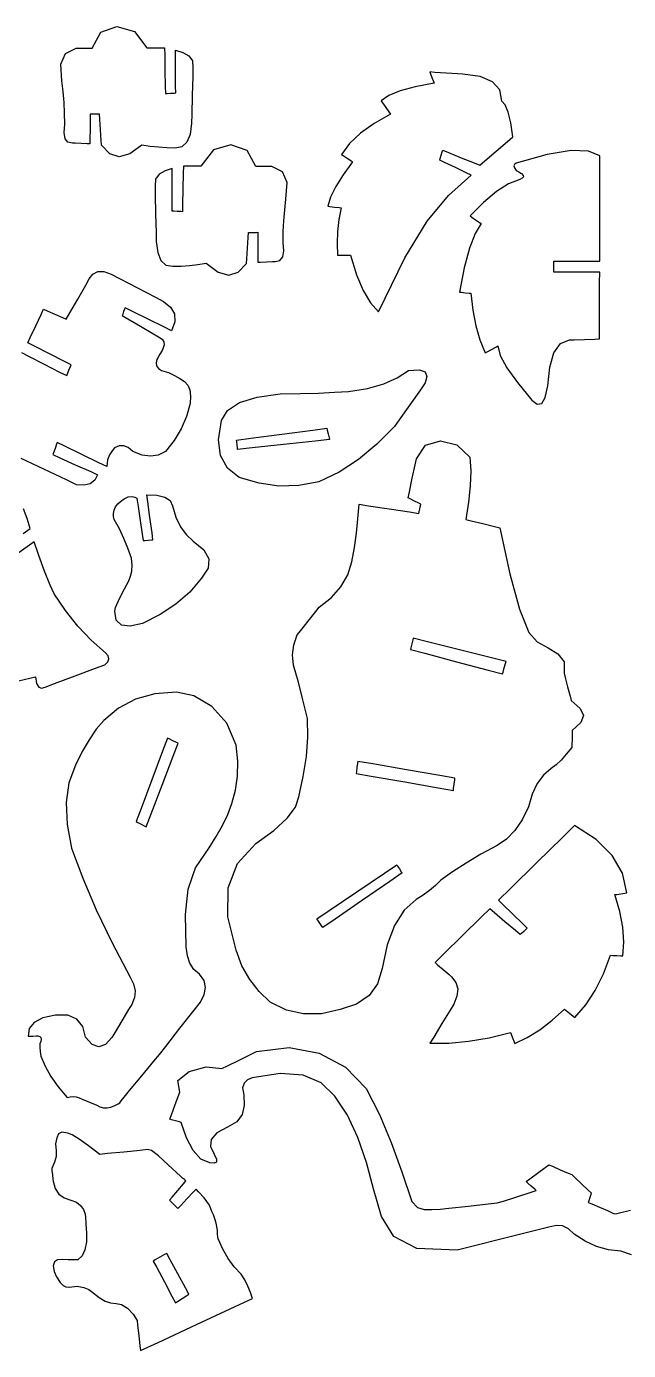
# Model space of a CAD drawing. Extents: x -39.6 to 28.9, y -18.4 to 19.8.
# Drawn here: x -18.67 to -1.37, y -18.37 to 19.67 of the extents above; entities that cross this region are included whole.
import ezdxf

# ---------------------------------------------------------------- set-up
doc = ezdxf.new("R2010")
doc.units = 0
doc.header["$MEASUREMENT"] = 0
doc.layers.get('0').update_dxf_attribs({"linetype": 'CONTINUOUS'})

msp = doc.modelspace()

# ---------------------------------------------------------------- linework, layer by layer
for p, q in [((-16.782, 19.051), (-16.534, 19.508)), ((-16.534, 19.508), (-16.067, 19.672)), ((-16.067, 19.672), (-15.564, 19.527)), ((-15.564, 19.527), (-15.207, 19.055)), ((-17.546, 18.899), (-17.243, 19.05)), ((-17.243, 19.05), (-16.782, 19.051)), ((-15.207, 19.055), (-15.128, 19.055)), ((-15.128, 19.055), (-14.953, 19.056)), ((-14.953, 19.056), (-14.779, 19.056)), ((-14.779, 19.056), (-14.7, 19.056)), ((-14.7, 19.056), (-14.696, 18.852)), ((-17.684, 18.589), (-17.546, 18.899)), ((-14.696, 18.852), (-14.687, 18.403)), ((-14.382, 18.801), (-14.382, 18.993)), ((-14.382, 18.993), (-14.173, 18.922)), ((-14.381, 18.378), (-14.382, 18.801)), ((-14.173, 18.922), (-14.005, 18.826)), ((-14.005, 18.826), (-13.901, 18.687)), ((-13.901, 18.687), (-13.887, 18.487)), ((-17.649, 18.113), (-17.684, 18.589)), ((-14.687, 18.403), (-14.678, 17.954)), ((-14.381, 17.955), (-14.381, 18.378)), ((-13.887, 18.487), (-13.892, 18.238)), ((-6.934, 18.355), (-7.083, 18.365)), ((-7.083, 18.365), (-7.062, 18.315)), ((-7.062, 18.315), (-7.017, 18.203)), ((-6.608, 18.333), (-6.934, 18.355)), ((-6.281, 18.31), (-6.608, 18.333)), ((-6.132, 18.3), (-6.281, 18.31)), ((-5.629, 18.231), (-6.132, 18.3)), ((-17.612, 17.802), (-17.649, 18.113)), ((-14.678, 17.954), (-14.674, 17.749)), ((-14.38, 17.763), (-14.381, 17.955)), ((-13.892, 18.238), (-13.904, 17.689)), ((-7.496, 17.94), (-7.933, 17.823)), ((-6.952, 18.041), (-7.496, 17.94)), ((-7.017, 18.203), (-6.972, 18.092)), ((-6.972, 18.092), (-6.952, 18.041)), ((-5.276, 18.086), (-5.629, 18.231)), ((-5.07, 17.856), (-5.276, 18.086)), ((-17.586, 17.49), (-17.612, 17.802)), ((-14.674, 17.749), (-14.628, 17.751)), ((-14.628, 17.751), (-14.527, 17.756)), ((-14.527, 17.756), (-14.426, 17.761)), ((-14.426, 17.761), (-14.38, 17.763)), ((-13.904, 17.689), (-13.916, 17.14)), ((-8.261, 17.69), (-8.476, 17.54)), ((-8.476, 17.54), (-8.435, 17.48)), ((-7.933, 17.823), (-8.261, 17.69)), ((-5.011, 17.528), (-5.07, 17.856)), ((-4.913, 17.417), (-5.011, 17.528)), ((-17.571, 17.178), (-17.586, 17.49)), ((-17.566, 16.867), (-17.571, 17.178)), ((-16.839, 17.157), (-16.84, 17.023)), ((-16.797, 17.157), (-16.839, 17.157)), ((-16.704, 17.155), (-16.797, 17.157)), ((-16.611, 17.153), (-16.704, 17.155)), ((-16.568, 17.152), (-16.611, 17.153)), ((-16.56, 17.012), (-16.568, 17.152)), ((-13.916, 17.14), (-13.922, 16.891)), ((-8.211, 17.157), (-8.68, 16.889)), ((-8.435, 17.48), (-8.343, 17.349)), ((-8.343, 17.349), (-8.252, 17.217)), ((-8.252, 17.217), (-8.211, 17.157)), ((-4.828, 17.208), (-4.913, 17.417)), ((-4.755, 16.901), (-4.828, 17.208)), ((-17.586, 16.622), (-17.566, 16.867)), ((-16.84, 17.023), (-16.841, 16.727)), ((-16.54, 16.705), (-16.56, 17.012)), ((-13.922, 16.891), (-13.964, 16.573)), ((-8.68, 16.889), (-9.072, 16.606)), ((-4.695, 16.498), (-4.755, 16.901)), ((-17.555, 16.449), (-17.586, 16.622)), ((-17.475, 16.348), (-17.555, 16.449)), ((-16.841, 16.727), (-16.842, 16.431)), ((-16.842, 16.431), (-16.842, 16.297)), ((-16.521, 16.397), (-16.54, 16.705)), ((-16.512, 16.258), (-16.521, 16.397)), ((-13.964, 16.573), (-14.057, 16.349)), ((-9.072, 16.606), (-9.385, 16.309)), ((-5.17, 16.091), (-4.844, 16.371)), ((-4.844, 16.371), (-4.695, 16.498)), ((-17.343, 16.319), (-17.475, 16.348)), ((-17.265, 16.316), (-17.343, 16.319)), ((-17.093, 16.308), (-17.265, 16.316)), ((-16.92, 16.3), (-17.093, 16.308)), ((-16.842, 16.297), (-16.92, 16.3)), ((-16.276, 16.011), (-16.512, 16.258)), ((-16.004, 15.93), (-16.276, 16.011)), ((-15.696, 16.015), (-16.004, 15.93)), ((-15.352, 16.266), (-15.696, 16.015)), ((-15.112, 16.229), (-15.352, 16.266)), ((-14.873, 16.202), (-15.112, 16.229)), ((-14.634, 16.186), (-14.873, 16.202)), ((-14.394, 16.181), (-14.634, 16.186)), ((-14.201, 16.218), (-14.394, 16.181)), ((-14.057, 16.349), (-14.201, 16.218)), ((-13.296, 16.129), (-13.653, 15.657)), ((-12.792, 16.274), (-13.296, 16.129)), ((-12.325, 16.11), (-12.792, 16.274)), ((-12.078, 15.652), (-12.325, 16.11)), ((-9.385, 16.309), (-9.617, 15.997)), ((-9.617, 15.997), (-9.567, 15.965)), ((-6.781, 15.879), (-6.751, 15.977)), ((-6.751, 15.977), (-6.721, 16.075)), ((-6.721, 16.075), (-6.707, 16.119)), ((-6.707, 16.119), (-6.541, 16.051)), ((-6.541, 16.051), (-6.176, 15.901)), ((-5.496, 15.811), (-5.17, 16.091)), ((-3.708, 15.995), (-4.594, 15.747)), ((-3.018, 16.109), (-3.708, 15.995)), ((-2.518, 16.093), (-3.018, 16.109)), ((-2.197, 15.954), (-2.518, 16.093)), ((-14.16, 15.658), (-14.164, 15.454)), ((-14.081, 15.658), (-14.16, 15.658)), ((-13.906, 15.657), (-14.081, 15.658)), ((-13.732, 15.657), (-13.906, 15.657)), ((-13.653, 15.657), (-13.732, 15.657)), ((-11.617, 15.652), (-12.078, 15.652)), ((-11.314, 15.501), (-11.617, 15.652)), ((-9.299, 15.788), (-9.573, 15.411)), ((-9.567, 15.965), (-9.458, 15.893)), ((-9.458, 15.893), (-9.348, 15.821)), ((-9.348, 15.821), (-9.299, 15.788)), ((-6.795, 15.835), (-6.781, 15.879)), ((-6.654, 15.767), (-6.795, 15.835)), ((-6.344, 15.619), (-6.654, 15.767)), ((-6.033, 15.47), (-6.344, 15.619)), ((-6.176, 15.901), (-5.81, 15.752)), ((-5.81, 15.752), (-5.644, 15.684)), ((-5.644, 15.684), (-5.496, 15.811)), ((-4.645, 15.712), (-4.663, 15.666)), ((-4.663, 15.666), (-4.648, 15.609)), ((-4.648, 15.609), (-4.602, 15.539)), ((-4.594, 15.747), (-4.645, 15.712)), ((-2.198, 15.482), (-2.197, 15.954)), ((-14.959, 15.288), (-14.973, 15.089)), ((-14.855, 15.427), (-14.959, 15.288)), ((-14.686, 15.523), (-14.855, 15.427)), ((-14.478, 15.594), (-14.686, 15.523)), ((-14.479, 14.98), (-14.478, 15.402)), ((-14.478, 15.402), (-14.478, 15.594)), ((-14.164, 15.454), (-14.173, 15.004)), ((-11.176, 15.191), (-11.314, 15.501)), ((-9.573, 15.411), (-9.783, 15.071)), ((-6.542, 14.812), (-5.892, 15.403)), ((-5.892, 15.403), (-6.033, 15.47)), ((-4.495, 15.275), (-4.819, 15.155)), ((-4.602, 15.539), (-4.577, 15.525)), ((-4.577, 15.525), (-4.523, 15.492)), ((-4.523, 15.492), (-4.469, 15.459)), ((-4.423, 15.31), (-4.495, 15.275)), ((-4.469, 15.459), (-4.445, 15.444)), ((-4.445, 15.444), (-4.398, 15.395)), ((-4.391, 15.35), (-4.423, 15.31)), ((-4.398, 15.395), (-4.391, 15.35)), ((-2.199, 14.442), (-2.198, 15.482)), ((-14.973, 15.089), (-14.968, 14.839)), ((-14.968, 14.839), (-14.956, 14.29)), ((-14.479, 14.557), (-14.479, 14.98)), ((-14.173, 15.004), (-14.182, 14.555)), ((-11.211, 14.715), (-11.176, 15.191)), ((-9.783, 15.071), (-9.928, 14.77)), ((-5.168, 14.932), (-5.537, 14.62)), ((-4.819, 15.155), (-5.168, 14.932)), ((-14.479, 14.365), (-14.479, 14.557)), ((-14.182, 14.555), (-14.186, 14.351)), ((-11.248, 14.403), (-11.211, 14.715)), ((-9.928, 14.77), (-10.008, 14.506)), ((-10.008, 14.506), (-9.948, 14.5)), ((-9.948, 14.5), (-9.816, 14.486)), ((-9.816, 14.486), (-9.684, 14.473)), ((-9.624, 14.466), (-9.69, 14.125)), ((-9.684, 14.473), (-9.624, 14.466)), ((-7.153, 14.078), (-6.542, 14.812)), ((-5.537, 14.62), (-5.924, 14.231)), ((-14.956, 14.29), (-14.944, 13.742)), ((-14.434, 14.363), (-14.479, 14.365)), ((-14.333, 14.358), (-14.434, 14.363)), ((-14.232, 14.353), (-14.333, 14.358)), ((-14.186, 14.351), (-14.232, 14.353)), ((-11.289, 13.78), (-11.274, 14.092)), ((-11.274, 14.092), (-11.248, 14.403)), ((-9.69, 14.125), (-9.73, 13.784)), ((-7.8, 13.025), (-7.153, 14.078)), ((-5.924, 14.231), (-5.874, 14.196)), ((-5.874, 14.196), (-5.764, 14.119)), ((-5.764, 14.119), (-5.653, 14.043)), ((-2.2, 13.401), (-2.199, 14.442)), ((-14.944, 13.742), (-14.938, 13.492)), ((-12.3, 13.614), (-12.291, 13.753)), ((-12.291, 13.753), (-12.249, 13.754)), ((-12.249, 13.754), (-12.156, 13.756)), ((-12.156, 13.756), (-12.063, 13.758)), ((-12.063, 13.758), (-12.02, 13.759)), ((-12.02, 13.759), (-12.02, 13.624)), ((-11.293, 13.468), (-11.289, 13.78)), ((-9.73, 13.784), (-9.744, 13.442)), ((-5.778, 13.729), (-5.94, 13.302)), ((-5.603, 14.008), (-5.778, 13.729)), ((-5.653, 14.043), (-5.603, 14.008)), ((-14.938, 13.492), (-14.895, 13.175)), ((-12.32, 13.306), (-12.3, 13.614)), ((-12.02, 13.624), (-12.019, 13.329)), ((-12.019, 13.329), (-12.018, 13.033)), ((-11.274, 13.223), (-11.293, 13.468)), ((-9.744, 13.442), (-9.735, 13.101)), ((-2.2, 12.929), (-2.2, 13.401)), ((-14.895, 13.175), (-14.802, 12.95)), ((-14.802, 12.95), (-14.659, 12.82)), ((-12.348, 12.859), (-12.339, 12.999)), ((-12.339, 12.999), (-12.32, 13.306)), ((-12.018, 13.033), (-12.018, 12.898)), ((-11.517, 12.921), (-11.385, 12.949)), ((-11.385, 12.949), (-11.304, 13.05)), ((-11.304, 13.05), (-11.274, 13.223)), ((-9.735, 13.101), (-9.675, 13.101)), ((-9.675, 13.101), (-9.544, 13.101)), ((-9.544, 13.101), (-9.414, 13.101)), ((-9.414, 13.101), (-9.354, 13.1)), ((-9.354, 13.1), (-9.182, 12.542)), ((-8.558, 11.477), (-7.8, 13.025)), ((-5.94, 13.302), (-6.091, 12.737)), ((-16.861, 12.42), (-16.758, 12.559)), ((-16.758, 12.559), (-16.619, 12.629)), ((-16.619, 12.629), (-16.444, 12.629)), ((-16.444, 12.629), (-16.232, 12.561)), ((-16.232, 12.561), (-15.997, 12.437)), ((-14.659, 12.82), (-14.465, 12.783)), ((-14.465, 12.783), (-14.226, 12.788)), ((-14.226, 12.788), (-13.987, 12.804)), ((-13.987, 12.804), (-13.747, 12.83)), ((-13.747, 12.83), (-13.508, 12.868)), ((-13.508, 12.868), (-13.164, 12.617)), ((-13.164, 12.617), (-12.856, 12.532)), ((-12.856, 12.532), (-12.584, 12.613)), ((-12.584, 12.613), (-12.348, 12.859)), ((-12.018, 12.898), (-11.939, 12.902)), ((-11.939, 12.902), (-11.767, 12.909)), ((-11.767, 12.909), (-11.595, 12.917)), ((-11.595, 12.917), (-11.517, 12.921)), ((-6.091, 12.737), (-6.231, 12.043)), ((-3.513, 12.882), (-3.513, 12.932)), ((-3.513, 12.932), (-3.308, 12.932)), ((-3.512, 12.771), (-3.513, 12.882)), ((-3.512, 12.661), (-3.512, 12.771)), ((-3.512, 12.611), (-3.512, 12.661)), ((-3.307, 12.611), (-3.512, 12.611)), ((-3.308, 12.932), (-2.856, 12.93)), ((-2.856, 12.611), (-3.307, 12.611)), ((-2.856, 12.93), (-2.405, 12.929)), ((-2.405, 12.611), (-2.856, 12.611)), ((-2.405, 12.929), (-2.2, 12.929)), ((-2.2, 12.611), (-2.405, 12.611)), ((-2.201, 12.311), (-2.2, 12.611)), ((-17.193, 11.841), (-16.964, 12.239)), ((-16.964, 12.239), (-16.861, 12.42)), ((-15.997, 12.437), (-15.48, 12.165)), ((-9.182, 12.542), (-8.992, 12.087)), ((-2.201, 11.653), (-2.201, 12.311)), ((-17.422, 11.444), (-17.193, 11.841)), ((-15.48, 12.165), (-14.963, 11.893)), ((-14.963, 11.893), (-14.728, 11.769)), ((-8.992, 12.087), (-8.783, 11.733)), ((-6.231, 12.043), (-6.179, 12.037)), ((-6.179, 12.037), (-6.065, 12.025)), ((-6.065, 12.025), (-5.951, 12.012)), ((-5.951, 12.012), (-5.899, 12.007)), ((-5.899, 12.007), (-5.847, 11.522)), ((-18.244, 11.397), (-18.173, 11.547)), ((-18.173, 11.547), (-18.072, 11.503)), ((-18.072, 11.503), (-17.849, 11.405)), ((-17.526, 11.263), (-17.422, 11.444)), ((-15.875, 11.48), (-15.903, 11.404)), ((-15.847, 11.556), (-15.875, 11.48)), ((-15.834, 11.59), (-15.847, 11.556)), ((-15.625, 11.487), (-15.834, 11.59)), ((-15.166, 11.261), (-15.625, 11.487)), ((-14.728, 11.769), (-14.527, 11.608)), ((-14.527, 11.608), (-14.416, 11.416)), ((-14.416, 11.416), (-14.403, 11.192)), ((-8.783, 11.733), (-8.558, 11.477)), ((-5.847, 11.522), (-5.76, 11.077)), ((-2.202, 10.994), (-2.201, 11.653)), ((-18.558, 10.738), (-18.401, 11.068)), ((-18.401, 11.068), (-18.244, 11.397)), ((-17.849, 11.405), (-17.627, 11.308)), ((-17.627, 11.308), (-17.526, 11.263)), ((-15.903, 11.404), (-15.916, 11.37)), ((-15.916, 11.37), (-15.753, 11.274)), ((-15.753, 11.274), (-15.395, 11.062)), ((-15.395, 11.062), (-15.037, 10.85)), ((-14.706, 11.034), (-15.166, 11.261)), ((-14.498, 10.931), (-14.706, 11.034)), ((-14.403, 11.192), (-14.498, 10.931)), ((-5.76, 11.077), (-5.64, 10.669)), ((-18.629, 10.588), (-18.558, 10.738)), ((-15.037, 10.85), (-14.874, 10.754)), ((-14.874, 10.754), (-14.773, 10.693)), ((-14.773, 10.693), (-14.717, 10.616)), ((-5.64, 10.669), (-5.492, 10.294)), ((-3.328, 10.562), (-3.063, 10.667)), ((-3.063, 10.667), (-2.929, 10.671)), ((-2.929, 10.671), (-2.633, 10.681)), ((-2.633, 10.681), (-2.337, 10.691)), ((-2.337, 10.691), (-2.202, 10.695)), ((-2.202, 10.695), (-2.202, 10.994)), ((-18.81, 10.307), (-18.607, 10.203)), ((-18.435, 10.488), (-18.629, 10.588)), ((-18.006, 10.268), (-18.435, 10.488)), ((-14.772, 10.363), (-14.833, 10.257)), ((-14.745, 10.411), (-14.772, 10.363)), ((-14.708, 10.522), (-14.745, 10.411)), ((-14.717, 10.616), (-14.708, 10.522)), ((-5.492, 10.294), (-5.435, 10.325)), ((-5.435, 10.325), (-5.31, 10.394)), ((-5.31, 10.394), (-5.185, 10.463)), ((-5.185, 10.463), (-5.128, 10.494)), ((-5.128, 10.494), (-5.058, 10.222)), ((-3.631, 9.885), (-3.514, 10.295)), ((-3.514, 10.295), (-3.328, 10.562)), ((-18.607, 10.203), (-18.16, 9.975)), ((-18.16, 9.975), (-17.714, 9.746)), ((-17.578, 10.048), (-18.006, 10.268)), ((-17.383, 9.948), (-17.578, 10.048)), ((-17.447, 9.795), (-17.403, 9.9)), ((-17.403, 9.9), (-17.383, 9.948)), ((-14.921, 10.102), (-14.942, 10.005)), ((-14.942, 10.005), (-14.927, 9.921)), ((-14.927, 9.921), (-14.875, 9.85)), ((-14.894, 10.15), (-14.921, 10.102)), ((-14.833, 10.257), (-14.894, 10.15)), ((-5.058, 10.222), (-4.866, 9.869)), ((-17.714, 9.746), (-17.511, 9.643)), ((-17.511, 9.643), (-17.491, 9.69)), ((-17.491, 9.69), (-17.447, 9.795)), ((-14.875, 9.85), (-14.787, 9.793)), ((-14.787, 9.793), (-14.583, 9.73)), ((-14.583, 9.73), (-14.412, 9.648)), ((-14.412, 9.648), (-14.265, 9.559)), ((-14.265, 9.559), (-14.129, 9.477)), ((-8.403, 9.404), (-8.014, 9.578)), ((-8.014, 9.578), (-7.696, 9.792)), ((-7.696, 9.792), (-7.386, 9.811)), ((-7.386, 9.811), (-7.217, 9.749)), ((-7.217, 9.749), (-7.167, 9.618)), ((-7.167, 9.618), (-7.213, 9.432)), ((-4.866, 9.869), (-4.56, 9.441)), ((-3.689, 9.351), (-3.631, 9.885)), ((-14.129, 9.477), (-14.034, 9.371)), ((-14.034, 9.371), (-13.974, 9.23)), ((-13.974, 9.23), (-13.951, 9.052)), ((-10.799, 9.128), (-10.28, 9.141)), ((-10.28, 9.141), (-9.819, 9.162)), ((-9.819, 9.162), (-9.413, 9.189)), ((-9.413, 9.189), (-8.869, 9.274)), ((-8.869, 9.274), (-8.403, 9.404)), ((-7.351, 9.236), (-7.655, 8.805)), ((-7.213, 9.432), (-7.351, 9.236)), ((-4.56, 9.441), (-4.144, 8.94)), ((-3.763, 9.01), (-3.689, 9.351)), ((-13.964, 8.837), (-14.067, 8.468)), ((-13.951, 9.052), (-13.964, 8.837)), ((-12.888, 8.642), (-12.546, 8.867)), ((-12.546, 8.867), (-12.043, 9.027)), ((-12.043, 9.027), (-11.378, 9.122)), ((-11.378, 9.122), (-10.799, 9.128)), ((-7.655, 8.805), (-7.959, 8.374)), ((-4.144, 8.94), (-3.993, 8.819)), ((-3.993, 8.819), (-3.866, 8.837)), ((-3.866, 8.837), (-3.763, 9.01)), ((-14.067, 8.468), (-14.222, 8.116)), ((-13.068, 8.352), (-12.888, 8.642)), ((-7.959, 8.374), (-8.097, 8.179)), ((-14.222, 8.116), (-14.426, 7.781)), ((-13.154, 7.8), (-13.068, 8.352)), ((-11.334, 7.96), (-10.444, 8.076)), ((-10.444, 8.076), (-10.04, 8.129)), ((-10.04, 8.129), (-10.027, 8.078)), ((-10.027, 8.078), (-10, 7.967)), ((-8.097, 8.179), (-8.597, 7.67)), ((-17.804, 7.669), (-17.845, 7.549)), ((-17.785, 7.724), (-17.804, 7.669)), ((-17.563, 7.615), (-17.785, 7.724)), ((-17.073, 7.377), (-17.563, 7.615)), ((-16.008, 7.624), (-16.141, 7.565)), ((-15.874, 7.626), (-16.008, 7.624)), ((-15.741, 7.573), (-15.874, 7.626)), ((-14.426, 7.781), (-14.677, 7.461)), ((-13.093, 7.345), (-13.154, 7.8)), ((-12.629, 7.791), (-12.224, 7.843)), ((-12.624, 7.749), (-12.629, 7.791)), ((-12.614, 7.657), (-12.624, 7.749)), ((-12.604, 7.566), (-12.614, 7.657)), ((-12.224, 7.843), (-11.334, 7.96)), ((-11.28, 7.664), (-12.187, 7.568)), ((-10.373, 7.761), (-11.28, 7.664)), ((-9.961, 7.805), (-10.373, 7.761)), ((-10, 7.967), (-9.973, 7.856)), ((-9.973, 7.856), (-9.961, 7.805)), ((-8.597, 7.67), (-9.125, 7.233)), ((-7.463, 7.252), (-7.204, 7.647)), ((-7.204, 7.647), (-6.773, 7.773)), ((-6.773, 7.773), (-6.303, 7.65)), ((-6.303, 7.65), (-5.928, 7.301)), ((-18.171, 6.951), (-18.821, 7.258)), ((-17.887, 7.428), (-17.905, 7.374)), ((-17.905, 7.374), (-17.705, 7.283)), ((-17.845, 7.549), (-17.887, 7.428)), ((-17.705, 7.283), (-17.264, 7.083)), ((-16.584, 7.139), (-17.073, 7.377)), ((-16.277, 7.37), (-16.334, 7.221)), ((-16.208, 7.483), (-16.277, 7.37)), ((-16.141, 7.565), (-16.208, 7.483)), ((-15.608, 7.463), (-15.741, 7.573)), ((-15.346, 7.359), (-15.608, 7.463)), ((-15.103, 7.324), (-15.346, 7.359)), ((-14.88, 7.358), (-15.103, 7.324)), ((-14.677, 7.461), (-14.88, 7.358)), ((-12.892, 6.984), (-13.093, 7.345)), ((-12.6, 7.524), (-12.604, 7.566)), ((-12.187, 7.568), (-12.6, 7.524)), ((-9.125, 7.233), (-9.681, 6.872)), ((-7.501, 7.077), (-7.463, 7.252)), ((-5.928, 7.301), (-5.905, 6.904)), ((-17.521, 6.645), (-18.171, 6.951)), ((-17.264, 7.083), (-16.822, 6.883)), ((-16.822, 6.883), (-16.622, 6.792)), ((-16.361, 7.03), (-16.584, 7.139)), ((-16.334, 7.221), (-16.361, 7.03)), ((-12.558, 6.712), (-12.892, 6.984)), ((-9.681, 6.872), (-10.268, 6.59)), ((-7.584, 6.692), (-7.501, 7.077)), ((-5.905, 6.904), (-5.919, 6.472)), ((-17.226, 6.505), (-17.521, 6.645)), ((-17.006, 6.493), (-17.226, 6.505)), ((-16.832, 6.537), (-17.006, 6.493)), ((-16.704, 6.636), (-16.832, 6.537)), ((-16.622, 6.792), (-16.704, 6.636)), ((-11.985, 6.548), (-12.558, 6.712)), ((-11.413, 6.471), (-11.985, 6.548)), ((-10.84, 6.485), (-11.413, 6.471)), ((-10.268, 6.59), (-10.84, 6.485)), ((-7.666, 6.307), (-7.584, 6.692)), ((-5.919, 6.472), (-5.965, 6.006)), ((-15.962, 6.03), (-15.864, 6.099)), ((-15.864, 6.099), (-15.747, 6.161)), ((-15.747, 6.161), (-15.632, 6.168)), ((-15.632, 6.168), (-15.55, 6.153)), ((-15.55, 6.153), (-15.5, 6.117)), ((-15.5, 6.117), (-15.484, 6.059)), ((-15.181, 6.012), (-15.208, 6.213)), ((-15.208, 6.213), (-14.921, 6.203)), ((-14.921, 6.203), (-14.695, 6.153)), ((-14.695, 6.153), (-14.542, 6.054)), ((-7.704, 6.131), (-7.666, 6.307)), ((-7.646, 6.102), (-7.704, 6.131)), ((-7.52, 6.038), (-7.646, 6.102)), ((-18.65, 5.542), (-18.756, 5.818)), ((-16.168, 5.682), (-16.148, 5.775)), ((-16.148, 5.775), (-16.105, 5.871)), ((-16.105, 5.871), (-16.043, 5.954)), ((-16.043, 5.954), (-15.962, 6.03)), ((-15.484, 6.059), (-15.458, 5.879)), ((-15.458, 5.879), (-15.399, 5.482)), ((-15.12, 5.568), (-15.181, 6.012)), ((-14.542, 6.054), (-14.472, 5.901)), ((-14.472, 5.901), (-14.374, 5.576)), ((-9.143, 5.53), (-9.107, 5.947)), ((-9.107, 5.947), (-8.839, 5.906)), ((-8.839, 5.906), (-8.249, 5.815)), ((-8.249, 5.815), (-7.659, 5.725)), ((-7.659, 5.725), (-7.391, 5.684)), ((-7.394, 5.974), (-7.52, 6.038)), ((-7.337, 5.945), (-7.394, 5.974)), ((-7.391, 5.684), (-7.383, 5.725)), ((-7.383, 5.725), (-7.364, 5.815)), ((-7.364, 5.815), (-7.345, 5.904)), ((-7.345, 5.904), (-7.337, 5.945)), ((-5.965, 6.006), (-6.041, 5.511)), ((-18.556, 5.247), (-18.65, 5.542)), ((-16.167, 5.592), (-16.168, 5.682)), ((-16.144, 5.506), (-16.167, 5.592)), ((-15.996, 5.236), (-16.144, 5.506)), ((-15.399, 5.482), (-15.341, 5.085)), ((-15.06, 5.124), (-15.12, 5.568)), ((-14.374, 5.576), (-14.242, 5.3)), ((-9.188, 5.115), (-9.143, 5.53)), ((-6.041, 5.511), (-5.889, 5.474)), ((-5.889, 5.474), (-5.553, 5.392)), ((-5.553, 5.392), (-5.218, 5.311)), ((-18.765, 5.105), (-18.556, 5.247)), ((-15.866, 4.961), (-15.996, 5.236)), ((-15.753, 4.681), (-15.866, 4.961)), ((-15.341, 5.085), (-15.314, 4.905)), ((-15.033, 4.923), (-15.06, 5.124)), ((-14.242, 5.3), (-14.078, 5.073)), ((-14.078, 5.073), (-13.882, 4.89)), ((-9.247, 4.704), (-9.188, 5.115)), ((-5.218, 5.311), (-5.065, 5.274)), ((-5.065, 5.274), (-4.778, 3.947)), ((-18.642, 4.728), (-19.071, 4.43)), ((-18.446, 4.864), (-18.642, 4.728)), ((-18.312, 4.477), (-18.446, 4.864)), ((-15.654, 4.396), (-15.753, 4.681)), ((-15.314, 4.905), (-15.27, 4.908)), ((-15.27, 4.908), (-15.174, 4.914)), ((-15.174, 4.914), (-15.077, 4.92)), ((-15.077, 4.92), (-15.033, 4.923)), ((-13.882, 4.89), (-13.57, 4.642)), ((-13.57, 4.642), (-13.423, 4.381)), ((-9.323, 4.297), (-9.247, 4.704)), ((-18.144, 4.026), (-18.312, 4.477)), ((-15.634, 4.199), (-15.654, 4.396)), ((-15.642, 4.027), (-15.634, 4.199)), ((-13.423, 4.381), (-13.443, 4.107)), ((-9.437, 3.92), (-9.323, 4.297)), ((-17.983, 3.623), (-18.144, 4.026)), ((-15.729, 3.744), (-15.675, 3.876)), ((-15.675, 3.876), (-15.642, 4.027)), ((-13.634, 3.819), (-13.973, 3.419)), ((-13.443, 4.107), (-13.634, 3.819)), ((-9.631, 3.576), (-9.437, 3.92)), ((-4.778, 3.947), (-4.502, 2.931)), ((-17.87, 3.377), (-17.983, 3.623)), ((-15.906, 3.41), (-15.729, 3.744)), ((-9.903, 3.265), (-9.631, 3.576)), ((-17.543, 2.891), (-17.87, 3.377)), ((-16.108, 2.976), (-16.032, 3.154)), ((-16.032, 3.154), (-15.906, 3.41)), ((-14.374, 3.073), (-14.83, 2.777)), ((-13.973, 3.419), (-14.374, 3.073)), ((-10.254, 2.987), (-9.903, 3.265)), ((-17.187, 2.448), (-17.543, 2.891)), ((-16.132, 2.874), (-16.108, 2.976)), ((-16.086, 2.614), (-16.132, 2.874)), ((-14.83, 2.777), (-15.336, 2.525)), ((-10.571, 2.592), (-10.353, 2.864)), ((-10.353, 2.864), (-10.254, 2.987)), ((-4.502, 2.931), (-4.239, 2.267)), ((-16.805, 2.045), (-17.187, 2.448)), ((-15.935, 2.473), (-16.086, 2.614)), ((-15.683, 2.445), (-15.935, 2.473)), ((-15.336, 2.525), (-15.683, 2.445)), ((-10.888, 2.196), (-10.789, 2.32)), ((-10.789, 2.32), (-10.571, 2.592)), ((-16.4, 1.677), (-16.805, 2.045)), ((-11.021, 1.619), (-10.986, 1.909)), ((-10.986, 1.909), (-10.888, 2.196)), ((-7.599, 1.937), (-7.626, 1.826)), ((-7.572, 2.048), (-7.599, 1.937)), ((-7.56, 2.099), (-7.572, 2.048)), ((-7.143, 1.994), (-7.56, 2.099)), ((-6.225, 1.763), (-7.143, 1.994)), ((-4.239, 2.267), (-3.991, 1.997)), ((-3.991, 1.997), (-3.683, 1.823)), ((-16.32, 1.592), (-16.4, 1.677)), ((-16.296, 1.506), (-16.32, 1.592)), ((-10.994, 1.325), (-11.021, 1.619)), ((-7.626, 1.826), (-7.639, 1.776)), ((-7.639, 1.776), (-7.225, 1.666)), ((-7.225, 1.666), (-6.314, 1.423)), ((-5.308, 1.532), (-6.225, 1.763)), ((-4.89, 1.427), (-5.308, 1.532)), ((-3.683, 1.823), (-3.399, 1.647)), ((-3.399, 1.647), (-3.219, 1.42)), ((-17.272, 1.015), (-16.683, 1.234)), ((-16.683, 1.234), (-16.415, 1.334)), ((-16.415, 1.334), (-16.327, 1.42)), ((-16.327, 1.42), (-16.296, 1.506)), ((-10.905, 1.029), (-10.994, 1.325)), ((-6.314, 1.423), (-5.403, 1.181)), ((-5.403, 1.181), (-4.989, 1.071)), ((-4.974, 1.127), (-4.94, 1.249)), ((-4.94, 1.249), (-4.906, 1.371)), ((-4.906, 1.371), (-4.89, 1.427)), ((-3.219, 1.42), (-3.222, 1.09)), ((-18.893, 0.873), (-18.411, 0.987)), ((-18.411, 0.987), (-18.376, 0.797)), ((-18.376, 0.797), (-18.316, 0.69)), ((-18.129, 0.696), (-17.861, 0.796)), ((-17.861, 0.796), (-17.272, 1.015)), ((-10.856, 0.835), (-10.905, 1.029)), ((-10.748, 0.408), (-10.856, 0.835)), ((-4.989, 1.071), (-4.974, 1.127)), ((-3.222, 1.09), (-3.191, 0.968)), ((-3.191, 0.968), (-3.121, 0.698)), ((-18.316, 0.69), (-18.233, 0.659)), ((-18.233, 0.659), (-18.129, 0.696)), ((-14.979, 0.5), (-15.535, 0.348)), ((-14.353, 0.549), (-14.979, 0.5)), ((-13.86, 0.445), (-14.353, 0.549)), ((-13.345, 0.141), (-13.86, 0.445)), ((-10.641, -0.019), (-10.748, 0.408)), ((-3.121, 0.698), (-3.052, 0.429)), ((-3.052, 0.429), (-3.02, 0.307)), ((-16.022, 0.093), (-16.441, -0.262)), ((-15.535, 0.348), (-16.022, 0.093)), ((-12.907, -0.34), (-13.345, 0.141)), ((-3.02, 0.307), (-2.756, 0.081)), ((-2.756, 0.081), (-2.663, -0.122)), ((-16.441, -0.262), (-16.66, -0.518)), ((-12.643, -0.977), (-12.907, -0.34)), ((-10.592, -0.213), (-10.641, -0.019)), ((-10.582, -0.749), (-10.592, -0.213)), ((-2.741, -0.324), (-2.99, -0.55)), ((-2.663, -0.122), (-2.741, -0.324)), ((-16.66, -0.518), (-16.869, -0.818)), ((-10.624, -1.304), (-10.582, -0.749)), ((-2.991, -0.626), (-2.993, -0.793)), ((-2.99, -0.55), (-2.991, -0.626)), ((-16.869, -0.818), (-17.068, -1.16)), ((-14.615, -0.773), (-14.755, -1.148)), ((-14.566, -0.796), (-14.615, -0.773)), ((-14.46, -0.846), (-14.566, -0.796)), ((-14.354, -0.896), (-14.46, -0.846)), ((-14.449, -1.294), (-14.305, -0.918)), ((-14.305, -0.918), (-14.354, -0.896)), ((-12.598, -1.435), (-12.643, -0.977)), ((-2.997, -1.037), (-3.159, -1.231)), ((-2.996, -0.961), (-2.997, -1.037)), ((-2.993, -0.793), (-2.996, -0.961)), ((-17.068, -1.16), (-17.257, -1.546)), ((-14.755, -1.148), (-15.065, -1.972)), ((-14.766, -2.12), (-14.449, -1.294)), ((-12.604, -1.866), (-12.598, -1.435)), ((-10.713, -1.876), (-10.624, -1.304)), ((-9.158, -1.493), (-9.174, -1.613)), ((-9.151, -1.439), (-9.158, -1.493)), ((-8.714, -1.514), (-9.151, -1.439)), ((-7.754, -1.679), (-8.714, -1.514)), ((-3.309, -1.402), (-3.453, -1.543)), ((-3.159, -1.231), (-3.309, -1.402)), ((-17.257, -1.546), (-17.448, -2.052)), ((-12.66, -2.27), (-12.604, -1.866)), ((-10.841, -2.461), (-10.713, -1.876)), ((-9.19, -1.733), (-9.197, -1.788)), ((-9.197, -1.788), (-8.76, -1.864)), ((-9.174, -1.613), (-9.19, -1.733)), ((-8.76, -1.864), (-7.8, -2.031)), ((-6.793, -1.844), (-7.754, -1.679)), ((-6.357, -1.919), (-6.793, -1.844)), ((-3.812, -1.835), (-3.993, -2.08)), ((-3.595, -1.649), (-3.812, -1.835)), ((-3.453, -1.543), (-3.595, -1.649)), ((-17.448, -2.052), (-17.524, -2.622)), ((-15.065, -1.972), (-15.374, -2.796)), ((-15.082, -2.947), (-14.766, -2.12)), ((-12.763, -2.649), (-12.66, -2.27)), ((-7.8, -2.031), (-6.839, -2.199)), ((-6.839, -2.199), (-6.403, -2.275)), ((-6.403, -2.275), (-6.395, -2.22)), ((-6.395, -2.22), (-6.38, -2.097)), ((-6.38, -2.097), (-6.364, -1.975)), ((-6.364, -1.975), (-6.357, -1.919)), ((-3.993, -2.08), (-4.137, -2.385)), ((-17.524, -2.622), (-17.496, -3.252)), ((-12.884, -2.964), (-12.763, -2.649)), ((-10.942, -2.756), (-10.841, -2.461)), ((-4.137, -2.385), (-4.245, -2.749)), ((-15.374, -2.796), (-15.515, -3.171)), ((-15.226, -3.323), (-15.082, -2.947)), ((-13.036, -3.281), (-12.884, -2.964)), ((-11.182, -3.076), (-10.942, -2.756)), ((-4.245, -2.749), (-4.425, -3.12)), ((-17.496, -3.252), (-17.371, -3.936)), ((-15.515, -3.171), (-15.47, -3.195)), ((-15.47, -3.195), (-15.371, -3.247)), ((-15.371, -3.247), (-15.271, -3.299)), ((-15.271, -3.299), (-15.226, -3.323)), ((-13.216, -3.602), (-13.036, -3.281)), ((-11.56, -3.424), (-11.182, -3.076)), ((-4.425, -3.12), (-4.635, -3.429)), ((-2.92, -3.279), (-3.261, -3.615)), ((-2.301, -3.686), (-2.92, -3.279)), ((-13.42, -3.924), (-13.216, -3.602)), ((-12.606, -4.371), (-12.076, -3.797)), ((-12.076, -3.797), (-11.56, -3.424)), ((-4.874, -3.674), (-5.143, -3.858)), ((-4.635, -3.429), (-4.874, -3.674)), ((-3.261, -3.615), (-4.014, -4.354)), ((-1.842, -4.144), (-2.301, -3.686)), ((-17.371, -3.936), (-17.052, -4.8)), ((-13.807, -4.495), (-13.42, -3.924)), ((-5.611, -4.11), (-6.038, -4.36)), ((-5.143, -3.858), (-5.611, -4.11)), ((-1.548, -4.654), (-1.842, -4.144)), ((-14.022, -5.108), (-13.807, -4.495)), ((-12.873, -5.076), (-12.606, -4.371)), ((-8.386, -4.652), (-8.027, -4.409)), ((-8.027, -4.409), (-8.003, -4.446)), ((-8.003, -4.446), (-7.951, -4.528)), ((-7.951, -4.528), (-7.899, -4.609)), ((-6.038, -4.36), (-6.423, -4.609)), ((-4.014, -4.354), (-4.766, -5.092)), ((-17.052, -4.8), (-16.662, -5.706)), ((-9.177, -5.187), (-8.386, -4.652)), ((-8.232, -4.891), (-9.016, -5.43)), ((-7.875, -4.646), (-8.232, -4.891)), ((-7.899, -4.609), (-7.875, -4.646)), ((-6.766, -4.857), (-6.918, -5.009)), ((-6.423, -4.609), (-6.766, -4.857)), ((-1.422, -5.219), (-1.548, -4.654)), ((-14.099, -5.84), (-14.022, -5.108)), ((-12.884, -5.909), (-12.873, -5.076)), ((-9.968, -5.721), (-9.177, -5.187)), ((-7.272, -5.283), (-7.473, -5.406)), ((-7.087, -5.151), (-7.272, -5.283)), ((-6.918, -5.009), (-7.087, -5.151)), ((-4.766, -5.092), (-5.108, -5.428)), ((-1.763, -5.269), (-1.709, -5.261)), ((-1.62, -5.753), (-1.763, -5.269)), ((-1.709, -5.261), (-1.592, -5.244)), ((-1.592, -5.244), (-1.475, -5.227)), ((-1.475, -5.227), (-1.422, -5.219)), ((-9.016, -5.43), (-9.8, -5.969)), ((-7.473, -5.406), (-7.821, -5.716)), ((-5.36, -5.676), (-5.605, -5.917)), ((-5.223, -5.792), (-5.36, -5.676)), ((-5.108, -5.428), (-4.978, -5.554)), ((-4.978, -5.554), (-4.694, -5.829)), ((-16.662, -5.706), (-16.206, -6.652)), ((-14.075, -6.768), (-14.099, -5.84)), ((-12.645, -6.868), (-12.884, -5.909)), ((-10.328, -5.964), (-9.968, -5.721)), ((-10.301, -6.003), (-10.328, -5.964)), ((-10.242, -6.089), (-10.301, -6.003)), ((-9.8, -5.969), (-10.157, -6.214)), ((-7.821, -5.716), (-8.097, -6.155)), ((-5.605, -5.917), (-6.145, -6.447)), ((-4.921, -6.046), (-5.223, -5.792)), ((-4.619, -6.301), (-4.921, -6.046)), ((-4.694, -5.829), (-4.41, -6.105)), ((-1.535, -6.207), (-1.62, -5.753)), ((-10.183, -6.175), (-10.242, -6.089)), ((-10.157, -6.214), (-10.183, -6.175)), ((-8.097, -6.155), (-8.304, -6.715)), ((-6.145, -6.447), (-6.685, -6.977)), ((-4.482, -6.417), (-4.619, -6.301)), ((-4.45, -6.387), (-4.482, -6.417)), ((-4.381, -6.323), (-4.45, -6.387)), ((-4.41, -6.105), (-4.28, -6.23)), ((-4.312, -6.259), (-4.381, -6.323)), ((-4.28, -6.23), (-4.312, -6.259)), ((-1.507, -6.631), (-1.535, -6.207)), ((-16.206, -6.652), (-15.69, -7.635)), ((-14.045, -7.023), (-14.075, -6.768)), ((-8.304, -6.715), (-8.444, -7.391)), ((-1.531, -7.027), (-1.507, -6.631)), ((-13.972, -7.239), (-14.045, -7.023)), ((-12.475, -7.314), (-12.645, -6.868)), ((-6.685, -6.977), (-6.93, -7.218)), ((-6.93, -7.218), (-6.856, -7.282)), ((-2.088, -7.546), (-1.891, -7.011)), ((-1.891, -7.011), (-1.835, -7.014)), ((-1.835, -7.014), (-1.711, -7.019)), ((-1.711, -7.019), (-1.588, -7.025)), ((-1.588, -7.025), (-1.531, -7.027)), ((-13.856, -7.415), (-13.972, -7.239)), ((-13.698, -7.552), (-13.856, -7.415)), ((-13.565, -7.737), (-13.698, -7.552)), ((-12.253, -7.709), (-12.475, -7.314)), ((-8.444, -7.391), (-8.578, -7.828)), ((-6.856, -7.282), (-6.692, -7.423)), ((-6.692, -7.423), (-6.528, -7.564)), ((-6.528, -7.564), (-6.454, -7.628)), ((-2.325, -8.022), (-2.088, -7.546)), ((-15.69, -7.635), (-15.589, -7.831)), ((-15.589, -7.831), (-15.548, -8.028)), ((-13.525, -7.934), (-13.565, -7.737)), ((-13.564, -8.14), (-13.525, -7.934)), ((-11.981, -8.054), (-12.253, -7.709)), ((-8.578, -7.828), (-8.824, -8.17)), ((-6.454, -7.628), (-6.33, -7.789)), ((-6.33, -7.789), (-6.278, -7.973)), ((-6.278, -7.973), (-6.299, -8.181)), ((-15.567, -8.224), (-15.644, -8.421)), ((-15.548, -8.028), (-15.567, -8.224)), ((-13.852, -8.591), (-13.667, -8.355)), ((-13.667, -8.355), (-13.564, -8.14)), ((-11.663, -8.353), (-11.981, -8.054)), ((-11.2, -8.584), (-11.663, -8.353)), ((-8.824, -8.17), (-9.182, -8.417)), ((-6.299, -8.181), (-6.392, -8.411)), ((-2.601, -8.438), (-2.325, -8.022)), ((-17.836, -8.73), (-18.199, -8.812)), ((-17.477, -8.735), (-17.836, -8.73)), ((-17.218, -8.848), (-17.477, -8.735)), ((-15.733, -8.569), (-15.927, -8.897)), ((-15.644, -8.421), (-15.733, -8.569)), ((-14.257, -9.109), (-13.852, -8.591)), ((-10.71, -8.697), (-11.2, -8.584)), ((-10.193, -8.692), (-10.71, -8.697)), ((-9.651, -8.567), (-10.193, -8.692)), ((-9.182, -8.417), (-9.651, -8.567)), ((-6.499, -8.587), (-6.733, -8.974)), ((-6.392, -8.411), (-6.499, -8.587)), ((-3.566, -8.877), (-3.209, -8.555)), ((-3.209, -8.555), (-3.163, -8.593)), ((-3.163, -8.593), (-3.063, -8.675)), ((-3.063, -8.675), (-2.963, -8.757)), ((-2.917, -8.795), (-2.601, -8.438)), ((-18.59, -9.115), (-18.617, -9.336)), ((-18.45, -8.941), (-18.59, -9.115)), ((-18.199, -8.812), (-18.45, -8.941)), ((-17.051, -9.06), (-17.218, -8.848)), ((-16.968, -9.361), (-17.051, -9.06)), ((-15.927, -8.897), (-16.122, -9.224)), ((-14.663, -9.627), (-14.257, -9.109)), ((-6.733, -8.974), (-6.968, -9.361)), ((-3.923, -9.149), (-3.566, -8.877)), ((-2.963, -8.757), (-2.917, -8.795)), ((-18.617, -9.336), (-18.574, -9.334)), ((-18.574, -9.334), (-18.48, -9.331)), ((-18.48, -9.331), (-18.385, -9.327)), ((-18.385, -9.327), (-18.342, -9.326)), ((-18.342, -9.326), (-18.285, -9.344)), ((-18.285, -9.344), (-18.253, -9.375)), ((-18.256, -9.488), (-18.281, -9.557)), ((-18.244, -9.423), (-18.256, -9.488)), ((-18.253, -9.375), (-18.244, -9.423)), ((-16.779, -9.572), (-16.968, -9.361)), ((-16.211, -9.373), (-16.4, -9.577)), ((-16.122, -9.224), (-16.211, -9.373)), ((-6.968, -9.361), (-7.075, -9.537)), ((-6.531, -9.531), (-5.966, -9.481)), ((-5.966, -9.481), (-5.378, -9.381)), ((-5.378, -9.381), (-4.765, -9.227)), ((-4.765, -9.227), (-4.745, -9.277)), ((-4.745, -9.277), (-4.701, -9.386)), ((-4.701, -9.386), (-4.657, -9.496)), ((-4.657, -9.496), (-4.637, -9.546)), ((-4.637, -9.546), (-4.28, -9.372)), ((-4.28, -9.372), (-3.923, -9.149)), ((-18.281, -9.557), (-18.287, -9.653)), ((-18.287, -9.653), (-18.276, -9.772)), ((-18.276, -9.772), (-18.251, -9.91)), ((-16.589, -9.644), (-16.779, -9.572)), ((-16.4, -9.577), (-16.589, -9.644)), ((-15.006, -10.054), (-14.847, -9.863)), ((-14.847, -9.863), (-14.663, -9.627)), ((-12.555, -10.021), (-12.213, -9.854)), ((-12.213, -9.854), (-12.058, -9.777)), ((-12.058, -9.777), (-11.122, -9.663)), ((-11.122, -9.663), (-10.254, -9.82)), ((-10.254, -9.82), (-9.499, -10.221)), ((-7.075, -9.537), (-6.531, -9.531)), ((-18.251, -9.91), (-18.131, -10.197)), ((-18.131, -10.197), (-17.964, -10.49)), ((-15.356, -10.474), (-15.006, -10.054)), ((-13.996, -10.346), (-13.503, -10.211)), ((-13.503, -10.211), (-13.052, -10.265)), ((-13.052, -10.265), (-12.896, -10.189)), ((-12.896, -10.189), (-12.555, -10.021)), ((-9.499, -10.221), (-8.906, -10.841)), ((-17.964, -10.49), (-17.752, -10.791)), ((-15.705, -10.895), (-15.356, -10.474)), ((-14.32, -10.611), (-13.996, -10.346)), ((-14.261, -10.943), (-14.32, -10.611)), ((-12.319, -10.589), (-12.415, -10.682)), ((-12.182, -10.531), (-12.319, -10.589)), ((-11.38, -10.404), (-12.182, -10.531)), ((-10.722, -10.455), (-11.38, -10.404)), ((-10.201, -10.675), (-10.722, -10.455)), ((-17.752, -10.791), (-17.494, -11.097)), ((-15.864, -11.086), (-15.705, -10.895)), ((-14.306, -11.065), (-14.261, -10.943)), ((-12.415, -10.682), (-12.456, -10.823)), ((-12.456, -10.823), (-12.427, -11.024)), ((-12.427, -11.024), (-12.413, -11.323)), ((-9.811, -11.058), (-10.201, -10.675)), ((-8.906, -10.841), (-8.527, -11.587)), ((-17.494, -11.097), (-17.409, -11.074)), ((-17.409, -11.074), (-17.325, -11.067)), ((-17.325, -11.067), (-17.241, -11.077)), ((-17.241, -11.077), (-17.156, -11.103)), ((-17.156, -11.103), (-17.063, -11.143)), ((-17.063, -11.143), (-16.856, -11.231)), ((-16.856, -11.231), (-16.649, -11.32)), ((-16.649, -11.32), (-16.555, -11.36)), ((-16.555, -11.36), (-16.456, -11.392)), ((-16.456, -11.392), (-16.351, -11.398)), ((-16.351, -11.398), (-16.242, -11.377)), ((-16.242, -11.377), (-16.128, -11.331)), ((-16.128, -11.331), (-16.037, -11.277)), ((-16.037, -11.277), (-15.989, -11.245)), ((-15.989, -11.245), (-15.944, -11.194)), ((-15.944, -11.194), (-15.864, -11.086)), ((-14.504, -11.598), (-14.405, -11.331)), ((-14.405, -11.331), (-14.306, -11.065)), ((-12.413, -11.323), (-12.474, -11.582)), ((-9.444, -11.604), (-9.811, -11.058)), ((-14.549, -11.72), (-14.504, -11.598)), ((-14.498, -11.734), (-14.549, -11.72)), ((-14.386, -11.766), (-14.498, -11.734)), ((-14.274, -11.798), (-14.386, -11.766)), ((-12.474, -11.582), (-12.626, -11.793)), ((-9.146, -12.246), (-9.444, -11.604)), ((-8.527, -11.587), (-8.192, -12.392)), ((-17.743, -12.14), (-17.792, -12.254)), ((-17.65, -12.093), (-17.743, -12.14)), ((-17.478, -12.119), (-17.65, -12.093)), ((-17.358, -12.17), (-17.478, -12.119)), ((-17.157, -12.293), (-17.358, -12.17)), ((-14.223, -11.813), (-14.274, -11.798)), ((-14.065, -12.255), (-14.223, -11.813)), ((-13.195, -12.113), (-13.358, -12.299)), ((-12.887, -11.947), (-13.195, -12.113)), ((-12.626, -11.793), (-12.887, -11.947)), ((-17.792, -12.254), (-17.828, -12.428)), ((-17.828, -12.428), (-17.811, -12.628)), ((-16.886, -12.481), (-17.157, -12.293)), ((-16.555, -12.732), (-16.886, -12.481)), ((-13.881, -12.616), (-14.065, -12.255)), ((-13.358, -12.299), (-13.383, -12.505)), ((-13.383, -12.505), (-13.276, -12.729)), ((-8.902, -12.96), (-9.146, -12.246)), ((-8.192, -12.392), (-7.886, -13.233)), ((-17.817, -12.791), (-17.857, -12.95)), ((-17.811, -12.628), (-17.817, -12.791)), ((-16.342, -12.71), (-16.555, -12.732)), ((-15.873, -12.663), (-16.342, -12.71)), ((-15.403, -12.615), (-15.873, -12.663)), ((-15.19, -12.594), (-15.403, -12.615)), ((-15.076, -12.622), (-15.19, -12.594)), ((-14.875, -12.777), (-15.076, -12.622)), ((-14.593, -13.032), (-14.875, -12.777)), ((-13.662, -12.866), (-13.881, -12.616)), ((-13.397, -12.972), (-13.662, -12.866)), ((-13.276, -12.729), (-13.211, -12.865)), ((-13.211, -12.865), (-13.21, -12.951)), ((-17.857, -12.95), (-17.941, -13.137)), ((-17.941, -13.137), (-17.935, -13.194)), ((-17.935, -13.194), (-17.921, -13.319)), ((-14.239, -13.36), (-14.593, -13.032)), ((-13.272, -12.987), (-13.397, -12.972)), ((-13.21, -12.951), (-13.272, -12.987)), ((-8.695, -13.725), (-8.902, -12.96)), ((-7.886, -13.233), (-7.592, -14.089)), ((-4.208, -13.437), (-3.985, -13.271)), ((-3.985, -13.271), (-3.762, -13.105)), ((-3.762, -13.105), (-3.661, -13.03)), ((-3.661, -13.03), (-3.558, -13.073)), ((-3.558, -13.073), (-3.332, -13.17)), ((-3.332, -13.17), (-3.105, -13.266)), ((-3.105, -13.266), (-3.002, -13.309)), ((-3.002, -13.309), (-2.915, -13.392)), ((-17.921, -13.319), (-17.907, -13.444)), ((-17.907, -13.444), (-17.901, -13.501)), ((-17.901, -13.501), (-17.842, -13.714)), ((-14.322, -13.771), (-14.158, -13.581)), ((-14.181, -13.411), (-14.239, -13.36)), ((-14.131, -13.454), (-14.181, -13.411)), ((-14.158, -13.581), (-14.084, -13.495)), ((-14.097, -13.484), (-14.131, -13.454)), ((-14.084, -13.495), (-14.097, -13.484)), ((-4.31, -13.513), (-4.208, -13.437)), ((-4.264, -13.553), (-4.31, -13.513)), ((-4.165, -13.643), (-4.264, -13.553)), ((-4.065, -13.732), (-4.165, -13.643)), ((-2.915, -13.392), (-2.724, -13.573)), ((-2.724, -13.573), (-2.532, -13.754)), ((-17.842, -13.714), (-17.736, -13.874)), ((-17.736, -13.874), (-17.585, -13.983)), ((-17.585, -13.983), (-17.391, -14.044)), ((-17.391, -14.044), (-17.234, -14.107)), ((-14.559, -14.046), (-14.485, -13.96)), ((-14.522, -14.083), (-14.559, -14.046)), ((-14.485, -13.96), (-14.322, -13.771)), ((-14.055, -14.007), (-14.235, -14.196)), ((-13.875, -13.818), (-14.055, -14.007)), ((-13.794, -13.732), (-13.875, -13.818)), ((-13.723, -13.804), (-13.794, -13.732)), ((-13.566, -13.976), (-13.723, -13.804)), ((-13.411, -14.186), (-13.566, -13.976)), ((-8.465, -14.511), (-8.695, -13.725)), ((-5.143, -14.127), (-4.967, -14.072)), ((-4.967, -14.072), (-4.581, -13.95)), ((-4.581, -13.95), (-4.195, -13.828)), ((-4.195, -13.828), (-4.02, -13.772)), ((-4.02, -13.772), (-4.065, -13.732)), ((-2.532, -13.754), (-2.445, -13.836)), ((-2.516, -14.066), (-2.529, -14.109)), ((-2.487, -13.973), (-2.516, -14.066)), ((-2.458, -13.879), (-2.487, -13.973)), ((-2.445, -13.836), (-2.458, -13.879)), ((-17.234, -14.107), (-17.113, -14.195)), ((-17.113, -14.195), (-17.028, -14.31)), ((-17.028, -14.31), (-16.979, -14.451)), ((-16.979, -14.451), (-16.973, -14.532)), ((-14.438, -14.164), (-14.522, -14.083)), ((-14.355, -14.246), (-14.438, -14.164)), ((-14.317, -14.282), (-14.355, -14.246)), ((-14.235, -14.196), (-14.317, -14.282)), ((-13.342, -14.367), (-13.411, -14.186)), ((-13.294, -14.463), (-13.342, -14.367)), ((-7.592, -14.089), (-7.431, -14.255)), ((-7.431, -14.255), (-7.237, -14.314)), ((-7.237, -14.314), (-7.019, -14.315)), ((-7.019, -14.315), (-6.785, -14.308)), ((-6.785, -14.308), (-6.529, -14.28)), ((-6.529, -14.28), (-5.964, -14.218)), ((-5.964, -14.218), (-5.4, -14.156)), ((-5.4, -14.156), (-5.143, -14.127)), ((-2.529, -14.109), (-2.427, -14.153)), ((-2.427, -14.153), (-2.203, -14.249)), ((-2.203, -14.249), (-1.979, -14.346)), ((-1.979, -14.346), (-1.877, -14.39)), ((-1.877, -14.39), (-1.821, -14.424)), ((-1.821, -14.424), (-1.76, -14.439)), ((-1.76, -14.439), (-1.696, -14.433)), ((-1.696, -14.433), (-1.627, -14.406)), ((-1.627, -14.406), (-1.315, -14.338)), ((-16.973, -14.532), (-16.96, -14.71)), ((-16.96, -14.71), (-16.948, -14.889)), ((-13.253, -14.578), (-13.294, -14.463)), ((-13.217, -14.711), (-13.253, -14.578)), ((-13.188, -14.863), (-13.217, -14.711)), ((-8.112, -15.093), (-8.465, -14.511)), ((-3.621, -14.813), (-4.039, -14.917)), ((-3.44, -14.771), (-3.621, -14.813)), ((-3.266, -14.787), (-3.44, -14.771)), ((-3.097, -14.868), (-3.266, -14.787)), ((-16.948, -14.889), (-16.942, -14.97)), ((-16.942, -14.97), (-16.945, -15.247)), ((-13.183, -14.909), (-13.188, -14.863)), ((-13.174, -15.01), (-13.183, -14.909)), ((-13.165, -15.112), (-13.174, -15.01)), ((-13.161, -15.158), (-13.165, -15.112)), ((-13.025, -15.45), (-13.161, -15.158)), ((-7.451, -15.43), (-8.112, -15.093)), ((-4.958, -15.146), (-5.877, -15.375)), ((-4.039, -14.917), (-4.958, -15.146)), ((-2.936, -15.02), (-3.097, -14.868)), ((-2.62, -15.227), (-2.936, -15.02)), ((-16.988, -15.471), (-17.071, -15.642)), ((-16.945, -15.247), (-16.988, -15.471)), ((-14.638, -15.577), (-14.699, -15.611)), ((-14.539, -15.76), (-14.638, -15.577)), ((-12.872, -15.72), (-13.025, -15.45)), ((-6.295, -15.479), (-7.451, -15.43)), ((-5.877, -15.375), (-6.295, -15.479)), ((-2.292, -15.38), (-2.62, -15.227)), ((-1.951, -15.476), (-2.292, -15.38)), ((-1.596, -15.513), (-1.951, -15.476)), ((-1.29, -15.616), (-1.596, -15.513)), ((-17.866, -15.815), (-17.895, -15.936)), ((-17.895, -15.936), (-17.871, -16.091)), ((-17.774, -15.76), (-17.866, -15.815)), ((-17.619, -15.753), (-17.774, -15.76)), ((-17.472, -15.757), (-17.619, -15.753)), ((-17.331, -15.763), (-17.472, -15.757)), ((-17.195, -15.761), (-17.331, -15.763)), ((-17.071, -15.642), (-17.195, -15.761)), ((-14.965, -15.762), (-15.025, -15.796)), ((-15.025, -15.796), (-14.925, -15.983)), ((-14.832, -15.686), (-14.965, -15.762)), ((-14.699, -15.611), (-14.832, -15.686)), ((-14.32, -16.162), (-14.539, -15.76)), ((-12.697, -15.962), (-12.872, -15.72)), ((-12.497, -16.173), (-12.697, -15.962)), ((-17.871, -16.091), (-17.804, -16.25)), ((-17.804, -16.25), (-17.698, -16.413)), ((-14.925, -15.983), (-14.706, -16.395)), ((-14.102, -16.564), (-14.32, -16.162)), ((-12.391, -16.336), (-12.497, -16.173)), ((-12.303, -16.519), (-12.391, -16.336)), ((-17.698, -16.413), (-17.612, -16.499)), ((-17.612, -16.499), (-17.531, -16.534)), ((-17.531, -16.534), (-17.437, -16.547)), ((-17.437, -16.547), (-17.211, -16.521)), ((-17.211, -16.521), (-17.019, -16.555)), ((-17.019, -16.555), (-16.875, -16.615)), ((-16.875, -16.615), (-16.794, -16.671)), ((-16.794, -16.671), (-16.574, -16.847)), ((-14.706, -16.395), (-14.486, -16.807)), ((-14.002, -16.747), (-14.102, -16.564)), ((-12.231, -16.702), (-12.303, -16.519)), ((-12.173, -16.867), (-12.231, -16.702)), ((-16.574, -16.847), (-16.404, -16.951)), ((-16.404, -16.951), (-16.253, -17)), ((-16.253, -17), (-16.089, -17.014)), ((-16.089, -17.014), (-15.938, -17.041)), ((-15.938, -17.041), (-15.766, -17.153)), ((-14.486, -16.807), (-14.387, -16.994)), ((-14.387, -16.994), (-14.327, -16.956)), ((-14.327, -16.956), (-14.194, -16.871)), ((-14.194, -16.871), (-14.062, -16.786)), ((-14.062, -16.786), (-14.002, -16.747)), ((-13.782, -17.616), (-12.676, -17.101)), ((-12.676, -17.101), (-12.173, -16.867)), ((-15.766, -17.153), (-15.606, -17.318)), ((-15.606, -17.318), (-15.491, -17.504)), ((-15.491, -17.504), (-15.476, -17.639)), ((-15.476, -17.639), (-15.441, -17.935)), ((-14.888, -18.131), (-13.782, -17.616)), ((-15.441, -17.935), (-15.406, -18.231)), ((-15.406, -18.231), (-15.391, -18.365)), ((-15.391, -18.365), (-14.888, -18.131))]:
    msp.add_line(p, q)

doc.saveas('drawing.dxf')
